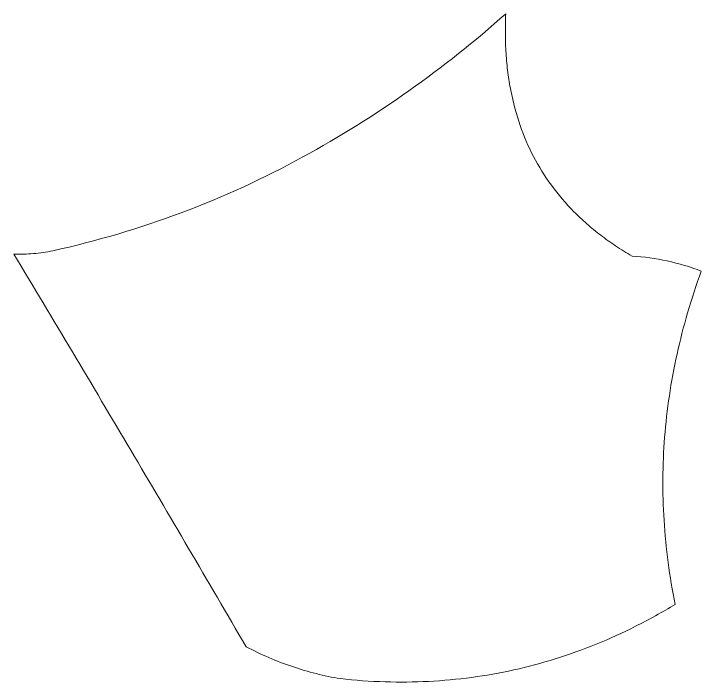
# Model space of a CAD drawing. Header units: centimetres. Extents: x -8.7 to 3.9, y -9.4 to 10.8.
# Drawn here: x -6.779 to -6.167, y 0.378 to 0.973 of the extents above; entities that cross this region are included whole.
import ezdxf

# ---------------------------------------------------------------- set-up
doc = ezdxf.new("R2010")
doc.units = ezdxf.units.CM
doc.header["$MEASUREMENT"] = 0
doc.layers.add('layer 1', color=7, linetype='Continuous')

msp = doc.modelspace()

# ---------------------------------------------------------------- linework, layer by layer
at = {"layer": 'layer 1', "color": 242, "lineweight": 9}
msp.add_open_spline([(-6.4883, 0.38095), (-6.50274, 0.38336), (-6.51693, 0.38693), (-6.53079, 0.39164), (-6.53079, 0.39164), (-6.54503, 0.39647), (-6.55884, 0.40243), (-6.57215, 0.40942), (-6.57215, 0.40942), (-6.60619, 0.46791), (-6.6404, 0.52628), (-6.67484, 0.58449), (-6.67484, 0.58449), (-6.70938, 0.64291), (-6.74412, 0.70117), (-6.77909, 0.75931), (-6.77909, 0.75931), (-6.77323, 0.75903), (-6.76739, 0.75911), (-6.76156, 0.75961), (-6.76156, 0.75961), (-6.75577, 0.76009), (-6.75004, 0.76095), (-6.74435, 0.76218), (-6.74435, 0.76218), (-6.70543, 0.77076), (-6.66717, 0.78208), (-6.62986, 0.79607), (-6.62986, 0.79607), (-6.5926, 0.81003), (-6.5564, 0.82663), (-6.52153, 0.84578), (-6.52153, 0.84578), (-6.48898, 0.86361), (-6.45746, 0.88331), (-6.42714, 0.90472), (-6.42714, 0.90472), (-6.39708, 0.92595), (-6.36827, 0.94887), (-6.34083, 0.97337), (-6.34083, 0.97337), (-6.34113, 0.96729), (-6.34123, 0.96117), (-6.34118, 0.95506), (-6.34118, 0.95506), (-6.34116, 0.94937), (-6.34093, 0.94366), (-6.34055, 0.93795), (-6.34055, 0.93795), (-6.34017, 0.93227), (-6.33965, 0.92658), (-6.33892, 0.92092), (-6.33892, 0.92092), (-6.33824, 0.91556), (-6.33738, 0.91025), (-6.33635, 0.90495), (-6.33635, 0.90495), (-6.33429, 0.89443), (-6.33152, 0.88404), (-6.32802, 0.8739), (-6.32802, 0.8739), (-6.32473, 0.86437), (-6.32075, 0.85511), (-6.3161, 0.84615), (-6.3161, 0.84615), (-6.31144, 0.83722), (-6.30611, 0.82867), (-6.30017, 0.82054), (-6.30017, 0.82054), (-6.29406, 0.81219), (-6.28737, 0.80434), (-6.2801, 0.797), (-6.2801, 0.797), (-6.27645, 0.7933), (-6.27268, 0.78975), (-6.26875, 0.7863), (-6.26875, 0.7863), (-6.2647, 0.78273), (-6.2605, 0.77931), (-6.2562, 0.77601), (-6.2562, 0.77601), (-6.25187, 0.77272), (-6.24747, 0.76957), (-6.24297, 0.76656), (-6.24297, 0.76656), (-6.23819, 0.76339), (-6.23331, 0.76034), (-6.22835, 0.75745), (-6.22835, 0.75745), (-6.21778, 0.75679), (-6.20727, 0.75534), (-6.19693, 0.7531), (-6.19693, 0.7531), (-6.18664, 0.75088), (-6.17653, 0.74789), (-6.16669, 0.74412), (-6.16669, 0.74412), (-6.17114, 0.73184), (-6.17522, 0.71941), (-6.17887, 0.70686), (-6.17887, 0.70686), (-6.18241, 0.69473), (-6.18553, 0.68251), (-6.18825, 0.67018), (-6.18825, 0.67018), (-6.19097, 0.65785), (-6.19326, 0.64545), (-6.19512, 0.63297), (-6.19512, 0.63297), (-6.19693, 0.62072), (-6.19834, 0.60839), (-6.19929, 0.59604), (-6.19929, 0.59604), (-6.20123, 0.57144), (-6.20141, 0.54673), (-6.19985, 0.52213), (-6.19985, 0.52213), (-6.19826, 0.49695), (-6.19492, 0.47189), (-6.18989, 0.44716), (-6.18989, 0.44716), (-6.20138, 0.44022), (-6.21316, 0.4337), (-6.22516, 0.42764), (-6.22516, 0.42764), (-6.23668, 0.42183), (-6.24843, 0.41649), (-6.26038, 0.41164), (-6.26038, 0.41164), (-6.27233, 0.40678), (-6.28448, 0.40241), (-6.2968, 0.39856), (-6.2968, 0.39856), (-6.30893, 0.39478), (-6.32121, 0.39151), (-6.33361, 0.38874), (-6.33361, 0.38874), (-6.34601, 0.386), (-6.35854, 0.38376), (-6.37114, 0.38208), (-6.37114, 0.38208), (-6.3839, 0.38034), (-6.39673, 0.37916), (-6.40958, 0.37853), (-6.40958, 0.37853), (-6.42246, 0.37788), (-6.43534, 0.37775), (-6.44822, 0.37815), (-6.44822, 0.37815), (-6.46161, 0.37856), (-6.47499, 0.37949), (-6.4883, 0.38095)], degree=3, knots=[0, 0, 0, 0, 0.025641, 0.025641, 0.025641, 0.025641, 0.051282, 0.051282, 0.051282, 0.051282, 0.076923, 0.076923, 0.076923, 0.076923, 0.102564, 0.102564, 0.102564, 0.102564, 0.128205, 0.128205, 0.128205, 0.128205, 0.153846, 0.153846, 0.153846, 0.153846, 0.179487, 0.179487, 0.179487, 0.179487, 0.205128, 0.205128, 0.205128, 0.205128, 0.230769, 0.230769, 0.230769, 0.230769, 0.25641, 0.25641, 0.25641, 0.25641, 0.282051, 0.282051, 0.282051, 0.282051, 0.307692, 0.307692, 0.307692, 0.307692, 0.333333, 0.333333, 0.333333, 0.333333, 0.358974, 0.358974, 0.358974, 0.358974, 0.384615, 0.384615, 0.384615, 0.384615, 0.410256, 0.410256, 0.410256, 0.410256, 0.435897, 0.435897, 0.435897, 0.435897, 0.461538, 0.461538, 0.461538, 0.461538, 0.487179, 0.487179, 0.487179, 0.487179, 0.512821, 0.512821, 0.512821, 0.512821, 0.538462, 0.538462, 0.538462, 0.538462, 0.564103, 0.564103, 0.564103, 0.564103, 0.589744, 0.589744, 0.589744, 0.589744, 0.615385, 0.615385, 0.615385, 0.615385, 0.641026, 0.641026, 0.641026, 0.641026, 0.666667, 0.666667, 0.666667, 0.666667, 0.692308, 0.692308, 0.692308, 0.692308, 0.717949, 0.717949, 0.717949, 0.717949, 0.74359, 0.74359, 0.74359, 0.74359, 0.769231, 0.769231, 0.769231, 0.769231, 0.794872, 0.794872, 0.794872, 0.794872, 0.820513, 0.820513, 0.820513, 0.820513, 0.846154, 0.846154, 0.846154, 0.846154, 0.871795, 0.871795, 0.871795, 0.871795, 0.897436, 0.897436, 0.897436, 0.897436, 0.923077, 0.923077, 0.923077, 0.923077, 0.948718, 0.948718, 0.948718, 0.948718, 1, 1, 1, 1], dxfattribs=at)

doc.saveas('drawing.dxf')
